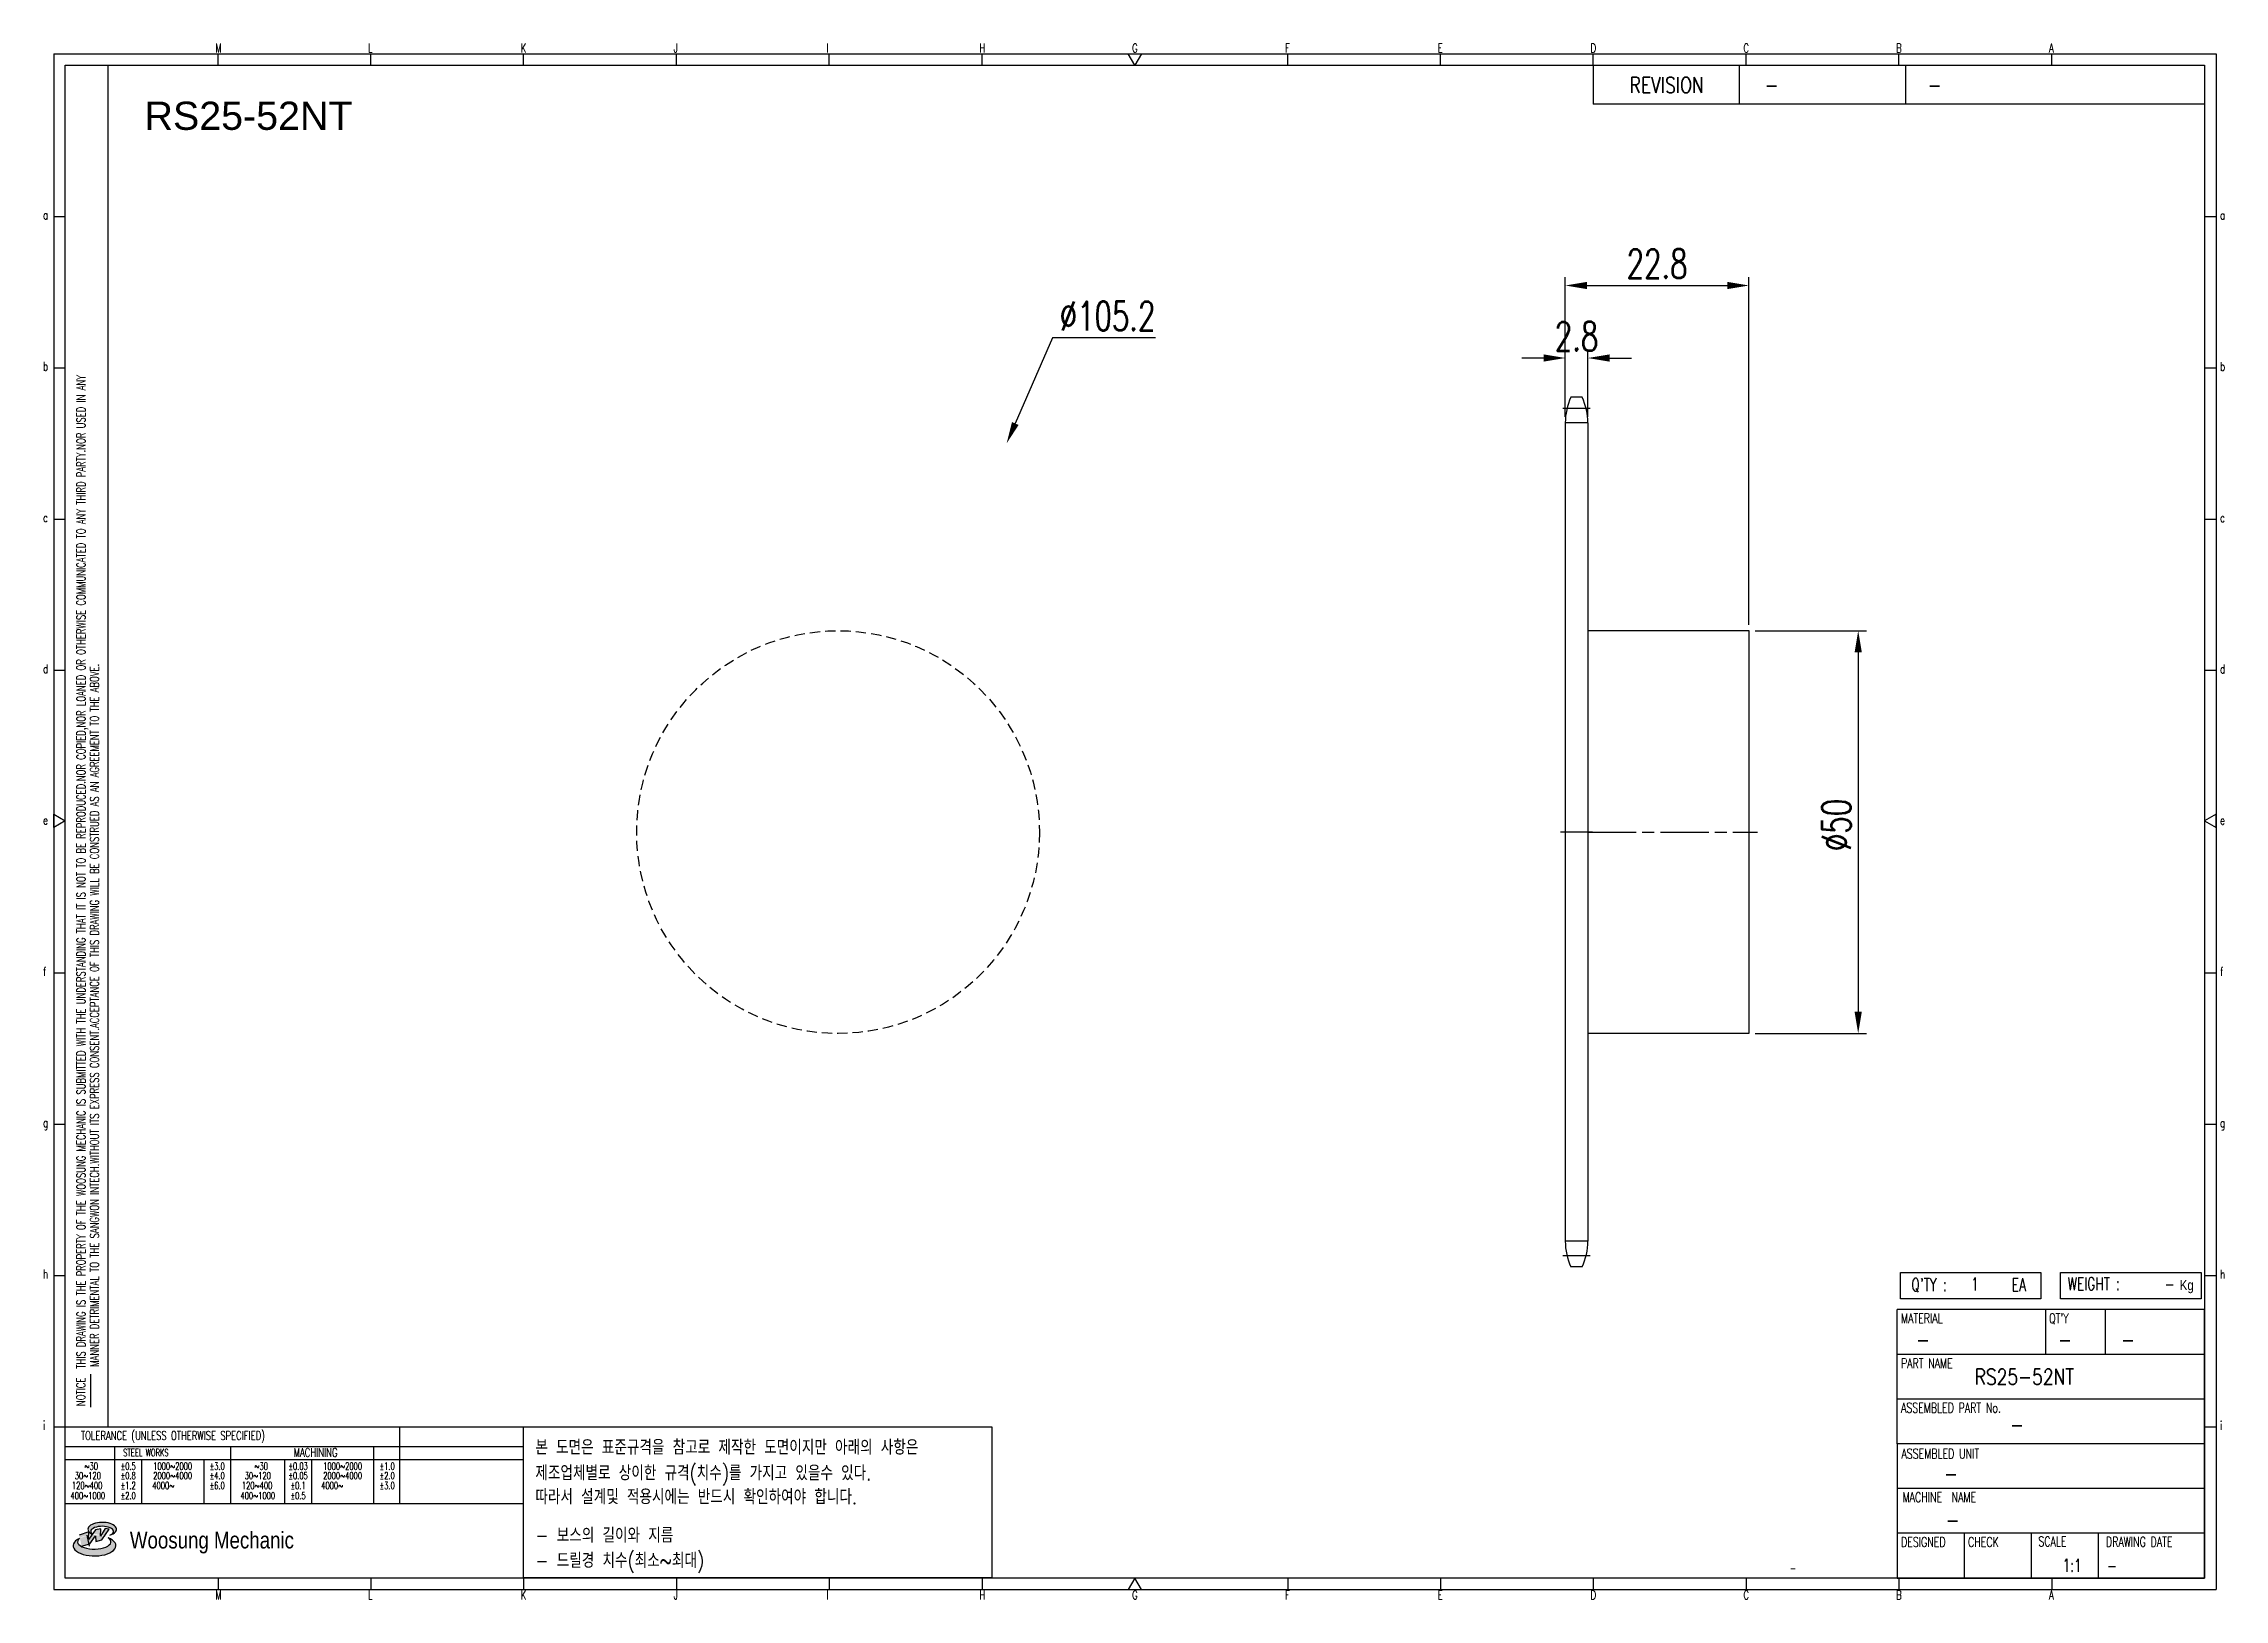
# Model space of a CAD drawing. Header units: millimetres. Extents: x -67219 to -66948, y 2086 to 2279.
import ezdxf
from ezdxf.enums import TextEntityAlignment as Align

# ---------------------------------------------------------------- set-up
doc = ezdxf.new("R2010")
doc.units = ezdxf.units.MM
for name, pattern in [('AM_ISO02W050', [7.5, 6, -1.5]), ('AM_ISO02W050x2', [3.75, 3, -0.75]), ('AM_ISO08W050', [18, 12, -1.5, 3, -1.5]), ('AM_ISO08W050x2', [9, 6, -0.75, 1.5, -0.75]), ('HIDDEN', [9.525, 6.35, -3.175])]:
    doc.linetypes.add(name, pattern=pattern)
for name, color, linetype, lineweight in [('AM_3N', 6, 'AM_ISO02W050', 25), ('AM_7', 4, 'AM_ISO08W050', 25), ('AM_7N', 4, 'AM_ISO08W050', 25)]:
    doc.layers.add(name, color=color, linetype=linetype, lineweight=lineweight)
for name, color, linetype in [('S-DIM', 7, 'Continuous'), ('TITLE', 7, 'Continuous'), ('도면레이아웃', 7, 'Continuous')]:
    doc.layers.add(name, color=color, linetype=linetype)
doc.styles.add('HAN', font='ROMANS.shx', dxfattribs={"width": 0.7, "bigfont": 'whgtxt.shx'})
doc.styles.add('HKD_ST2', font='romans.shx', dxfattribs={"width": 0.7, "height": 4, "bigfont": '@extfont2.shx'})
doc.styles.add('HSG', font='SIMPLEX.shx', dxfattribs={"width": 0.7, "bigfont": 'HSG.shx'})
doc.styles.add('ROMANS', font='romans.shx', dxfattribs={"width": 0.7, "bigfont": 'whgtxt.shx'})
doc.styles.add('SLDTEXTSTYLE4', font='arial.ttf', dxfattribs={"width": 0.8})
doc.styles.get("Standard").update_dxf_attribs({"font": 'arial.ttf'})
doc.dimstyles.new('APP4.5', dxfattribs={"dimscale": 1.5, "dimtxt": 2.4, "dimasz": 1.8, "dimexe": 0.7, "dimexo": 0.5, "dimgap": 0.6, "dimtad": 1, "dimtoh": 1, "dimdec": 1, "dimrnd": 0.01, "dimzin": 9, "dimdsep": 46, "dimtxsty": 'HSG', "dimcen": 0, "dimclrd": 1, "dimclre": 1, "dimclrt": 256, "dimazin": 2, "dimtp": 1, "dimtm": 1, "dimtfac": 0.5, "dimtdec": 1, "dimtofl": 0, "dimtmove": 0, "dimatfit": 3, "dimfxl": 0.7, "dimtvp": 1, "dimtolj": 2, "dimlwd": -1, "dimlwe": -1, "dimarcsym": 0})

# ---------------------------------------------------------------- blocks, each defined once
blk = doc.blocks.new('fyjkfytuj')
for p, q in [((-66537.93, 409.63), (-66517.93, 409.63)), ((-66517.93, 409.63), (-66517.93, 359.63)), ((-66517.93, 359.63), (-66537.93, 359.63))]:
    blk.add_line(p, q)
at = {"layer": 'AM_7N', "linetype": 'AM_ISO08W050x2'}
blk.add_line((-66537.93, 384.63), (-66516.85, 384.63), dxfattribs=at)
blk = doc.blocks.new('SUYWSHJH')
at = {"layer": '도면레이아웃'}
h = blk.add_hatch(color=10, dxfattribs=at)
h.paths.add_polyline_path([(1.544, 35.177), (1.554, 34.966), (1.779, 35.034), (2.054, 35.422), (1.908, 35.446), (1.728, 35.167), (1.741, 35.439), (1.547, 35.405), (1.292, 35.041), (1.295, 35.33), (0.943, 35.208), (1.03, 34.8), (1.336, 34.885)])
edge = h.paths.add_edge_path()
edge.add_ellipse((1.795, 35.421), major_axis=(-0.53, 0), ratio=0.487785, start_angle=122.36065, end_angle=403.39574)
edge.add_line((1.411, 35.244), (1.419, 35.261))
edge.add_ellipse((1.798, 35.344), major_axis=(-0.423, 0), ratio=0.444396, start_angle=131.58977, end_angle=386.19408, ccw=False)
edge = h.paths.add_edge_path()
edge.add_ellipse((1.512, 34.815), major_axis=(-0.793, 0), ratio=0.480113, start_angle=314.67633, end_angle=590.85213)
edge.add_ellipse((1.501, 34.958), major_axis=(-0.62, 0), ratio=0.43311, start_angle=331.7024, end_angle=574.42495, ccw=False)
for p, q in [((0, 90.118), (80.15, 90.118)), ((0, 90.118), (0, 33.191)), ((6.089, 89.693), (6.089, 90.118)), ((11.753, 89.693), (11.753, 90.118)), ((17.418, 89.693), (17.418, 90.118)), ((23.082, 89.693), (23.082, 90.118)), ((28.746, 89.693), (28.746, 90.118)), ((34.411, 89.693), (34.411, 90.118)), ((45.739, 89.693), (45.739, 90.118)), ((51.404, 89.693), (51.404, 90.118)), ((57.068, 89.693), (57.068, 90.118)), ((62.732, 89.693), (62.732, 90.118)), ((68.397, 89.693), (68.397, 90.118)), ((74.061, 89.693), (74.061, 90.118)), ((80.15, 90.118), (80.15, 33.191)), ((0, 84.085), (0.425, 84.085)), ((79.725, 84.085), (80.15, 84.085)), ((0, 78.478), (0.425, 78.478)), ((79.725, 78.478), (80.15, 78.478)), ((0, 72.87), (0.425, 72.87)), ((79.725, 72.87), (80.15, 72.87)), ((0, 67.262), (0.425, 67.262)), ((79.725, 67.262), (80.15, 67.262)), ((0, 56.047), (0.425, 56.047)), ((79.725, 56.047), (80.15, 56.047)), ((0, 50.439), (0.425, 50.439)), ((79.725, 50.439), (80.15, 50.439)), ((0, 44.832), (0.425, 44.832)), ((79.725, 44.832), (80.15, 44.832)), ((1.377, 39.947), (1.377, 41.174)), ((0, 39.224), (0.425, 39.224)), ((79.725, 39.224), (80.15, 39.224)), ((0, 33.191), (80.15, 33.191)), ((6.089, 33.616), (6.089, 33.191)), ((11.753, 33.616), (11.753, 33.191)), ((17.418, 33.616), (17.418, 33.191)), ((23.082, 33.616), (23.082, 33.191)), ((28.746, 33.616), (28.746, 33.191)), ((34.411, 33.616), (34.411, 33.191)), ((45.739, 33.616), (45.739, 33.191)), ((51.404, 33.616), (51.404, 33.191)), ((57.068, 33.616), (57.068, 33.191)), ((62.732, 33.616), (62.732, 33.191)), ((68.397, 33.616), (68.397, 33.191)), ((74.061, 33.616), (74.061, 33.191))]:
    blk.add_line(p, q)
at = {"color": 2}
for p, q in [((2.017, 39.224), (2.017, 89.693)), ((0.425, 39.224), (17.418, 39.224)), ((12.816, 39.224), (12.816, 36.382)), ((17.418, 33.616), (17.418, 39.224)), ((0.425, 38.487), (17.418, 38.487)), ((0.425, 38.012), (17.418, 38.012)), ((2.257, 38.487), (2.257, 36.382)), ((3.257, 38.012), (3.257, 36.382)), ((5.557, 38.012), (5.557, 36.382)), ((6.557, 38.5), (6.557, 36.382)), ((8.557, 38.012), (8.557, 36.382)), ((9.557, 38.026), (9.557, 36.382)), ((11.857, 38.487), (11.857, 36.382)), ((0.425, 36.382), (17.418, 36.382))]:
    blk.add_line(p, q, dxfattribs=at)
at = {"color": 6, "ltscale": 0.5}
for p, q in [((57.068, 89.693), (57.068, 88.246)), ((62.47, 89.693), (62.47, 88.246)), ((68.635, 89.693), (68.635, 88.246)), ((79.725, 88.246), (57.068, 88.246)), ((68.336, 38.59), (68.336, 43.563)), ((79.725, 43.563), (68.336, 43.563)), ((73.827, 43.563), (73.827, 41.905)), ((76.037, 43.563), (76.037, 41.905)), ((79.725, 38.59), (79.725, 43.563)), ((79.725, 41.905), (68.336, 41.905)), ((79.725, 40.248), (68.336, 40.248)), ((68.336, 38.59), (68.336, 33.616)), ((79.725, 38.59), (68.336, 38.59)), ((79.725, 33.616), (79.725, 38.59)), ((79.725, 36.932), (68.336, 36.932)), ((79.725, 35.274), (68.336, 35.274)), ((70.822, 33.616), (70.822, 35.274)), ((73.309, 33.616), (73.309, 35.274)), ((75.796, 33.616), (75.796, 35.274)), ((68.336, 33.616), (79.725, 33.616))]:
    blk.add_line(p, q, dxfattribs=at)
for points in [[(40.075, 89.693), (39.83, 90.118), (40.32, 90.118)], [(0.425, 89.693), (79.725, 89.693), (79.725, 33.616), (0.425, 33.616)], [(0.425, 61.679), (0, 61.433), (0, 61.924)], [(79.725, 61.679), (80.15, 61.433), (80.15, 61.924)], [(40.075, 33.616), (39.83, 33.191), (40.32, 33.191)]]:
    blk.add_lwpolyline(points, close=True)
at = {"layer": 'TITLE', "color": 20}
for p, q in [((68.449, 43.961), (68.449, 44.936)), ((68.449, 44.936), (73.654, 44.936)), ((73.654, 44.936), (73.654, 43.961)), ((74.39, 43.961), (74.39, 44.936)), ((74.39, 44.936), (79.595, 44.936)), ((79.595, 44.936), (79.595, 43.961)), ((73.654, 43.961), (68.449, 43.961)), ((79.595, 43.961), (74.39, 43.961))]:
    blk.add_line(p, q, dxfattribs=at)
at = {"layer": '도면레이아웃'}
for p, q in [((1.295, 35.33), (0.943, 35.208)), ((1.03, 34.8), (1.336, 34.885)), ((1.224, 35.208), (1.311, 34.8)), ((1.224, 35.208), (1.224, 35.208)), ((1.547, 35.405), (1.292, 35.041)), ((1.292, 35.041), (1.295, 35.33)), ((1.336, 34.885), (1.544, 35.177)), ((1.419, 35.261), (1.411, 35.244)), ((1.544, 35.177), (1.554, 34.966)), ((1.741, 35.439), (1.547, 35.405)), ((1.554, 34.966), (1.779, 35.034)), ((1.908, 35.446), (1.728, 35.167)), ((1.728, 35.167), (1.741, 35.439)), ((1.779, 35.034), (2.054, 35.422)), ((2.054, 35.422), (1.908, 35.446))]:
    blk.add_line(p, q, dxfattribs=at)
for centre, major_axis, ratio, start_param, end_param in [((1.795, 35.421), (-0.53, 0), 0.487785, 2.135596, 7.040584), ((1.512, 34.815), (-0.793, 0), 0.480113, 5.492138, 10.312315), ((1.501, 34.958), (-0.62, 0), 0.43311, 5.789299, 10.025607), ((1.798, 35.344), (-0.423, 0), 0.444396, 2.296675, 6.740358)]:
    blk.add_ellipse(centre, major_axis=major_axis, ratio=ratio, start_param=start_param, end_param=end_param, dxfattribs=at)
at = {"color": 4, "style": 'HKD_ST2', "width": 0.7}
for s, p in [('M', (5.988, 90.164)), ('L', (11.652, 90.164)), ('K', (17.316, 90.164)), ('J', (22.981, 90.164)), ('I', (28.645, 90.164)), ('H', (34.309, 90.164)), ('G', (39.974, 90.164)), ('F', (45.638, 90.164)), ('E', (51.302, 90.164)), ('D', (56.967, 90.164)), ('C', (62.631, 90.164)), ('B', (68.295, 90.164)), ('A', (73.96, 90.164)), ('a', (-0.395, 83.976)), ('a', (80.305, 83.97)), ('b', (-0.395, 78.368)), ('b', (80.305, 78.362)), ('c', (-0.395, 72.76)), ('c', (80.305, 72.754)), ('d', (-0.395, 67.153)), ('d', (80.305, 67.147)), ('e', (-0.395, 61.545)), ('e', (80.305, 61.539)), ('f', (-0.395, 55.937)), ('f', (80.305, 55.931)), ('g', (-0.395, 50.33)), ('g', (80.305, 50.324)), ('h', (-0.395, 44.722)), ('h', (80.305, 44.716)), ('i', (-0.395, 39.114)), ('i', (80.305, 39.108)), ('M', (5.988, 32.824)), ('L', (11.652, 32.824)), ('K', (17.316, 32.824)), ('J', (22.981, 32.824)), ('I', (28.645, 32.824)), ('H', (34.309, 32.824)), ('G', (39.974, 32.824)), ('F', (45.638, 32.824)), ('E', (51.302, 32.824)), ('D', (56.967, 32.824)), ('C', (62.631, 32.824)), ('B', (68.295, 32.824)), ('A', (73.96, 32.824))]:
    blk.add_text(s, height=0.326, dxfattribs=at).set_placement(p)
for s, height, style, width, p in [('REVISION', 0.5806, 'HAN', 0.8, (58.415, 88.664)), ('-', 0.581, 'HAN', 0.8, (63.426, 88.664)), ('-', 0.581, 'HAN', 0.8, (69.468, 88.664)), ("Q'TY : ", 0.4746, 'HKD_ST2', 0.7, (68.857, 44.253)), ('1', 0.475, 'HKD_ST2', 0.7, (71.071, 44.275)), ('EA', 0.4746, 'HKD_ST2', 0.7, (72.578, 44.253)), ('WEIGHT : ', 0.4746, 'HKD_ST2', 0.7, (74.65, 44.286)), ('-', 0.581, 'HAN', 0.8, (69.029, 42.157)), ('-', 0.581, 'HAN', 0.8, (74.289, 42.157)), ('-', 0.581, 'HAN', 0.8, (76.623, 42.157)), ('-', 0.581, 'HAN', 0.8, (72.515, 39.013)), ('-', 0.581, 'HAN', 0.8, (70.067, 37.189)), ('-', 0.581, 'HAN', 0.8, (70.126, 35.48)), ('1:1', 0.4746, 'HKD_ST2', 0.7, (74.458, 33.848)), ('-', 0.475, 'HKD_ST2', 0.7, (76.112, 33.837))]:
    blk.add_text(s, height=height, dxfattribs=dict(style=style, width=width)).set_placement(p)
at = {"color": 2, "style": 'HKD_ST2', "width": 0.7}
for s, p in [(' THIS DRAWING IS THE PROPERTY OF THE WOOSUNG MECHANIC IS SUBMITTED WITH THE UNDERSTANDING THAT IT IS NOT TO BE REPRODUCED.NOR COPIED,NOR LOANED OR OTHERWISE COMMUNICATED TO ANY THIRD PARTY.NOR USED IN ANY', (1.173, 41.217)), ('MANNER DETRIMENTAL TO THE SANGWON INTECH.WITHOUT ITS EXPRESS CONSENT.ACCEPTANCE OF THIS DRAWING WILL BE CONSTRUED AS AN AGREEMENT TO THE ABOVE.', (1.672, 41.447))]:
    blk.add_text(s, height=0.326266, rotation=90, dxfattribs=at).set_placement(p)
at = {"style": 'HKD_ST2', "width": 0.7}
blk.add_text('-', height=0.475, dxfattribs=at).set_placement((78.613, 44.286), align=Align.RIGHT)
at = {"color": 4, "style": 'HKD_ST2', "width": 0.7}
for s, height, p in [('MATERIAL', 0.3651, (68.474, 43.425)), ("QT'Y", 0.3651, (73.965, 43.425)), ('PART NAME', 0.3651, (68.474, 41.756)), ('ASSEMBLED PART No.', 0.36511, (68.474, 40.109)), ('ASSEMBLED UNIT', 0.36511, (68.49, 38.408)), ('MACHINE  NAME', 0.36511, (68.532, 36.794)), ('DESIGNED', 0.3651, (68.474, 35.136)), ('CHECK', 0.3651, (70.961, 35.136)), ('SCALE', 0.3651, (73.566, 35.153)), ('DRAWING DATE', 0.36511, (76.071, 35.141))]:
    blk.add_text(s, height=height, dxfattribs=at).set_placement(p, align=Align.TOP_LEFT)
at = {"style": 'HKD_ST2', "width": 0.7}
blk.add_text('NOTICE', height=0.3263, rotation=90, dxfattribs=at).set_placement((1.163, 39.988))
for s, height, style, width, p in [('TOLERANCE (UNLESS OTHERWISE SPECIFIED)', 0.32627, 'HKD_ST2', 0.7, (4.417, 38.896)), ('-', 0.326, 'ROMANS', 0.65, (64.469, 33.975))]:
    blk.add_text(s, height=height, dxfattribs=dict(style=style, width=width)).set_placement(p, align=Align.MIDDLE_CENTER)
at = {"color": 4, "style": 'HKD_ST2', "width": 0.7}
for s, height, p in [('STEEL WORKS', 0.26101, (3.416, 38.268)), ('MACHINING', 0.3263, (9.707, 38.27)), ('%%P0.5', 0.261, (2.757, 37.762)), ('%%P0.8', 0.261, (2.757, 37.411)), ('%%P3.0', 0.261, (6.057, 37.762)), ('%%P4.0', 0.261, (6.057, 37.411)), ('%%P0.03', 0.261, (9.057, 37.762)), ('%%P0.05', 0.261, (9.057, 37.411)), ('%%P1.0', 0.261, (12.357, 37.762)), ('%%P2.0', 0.261, (12.357, 37.411)), ('%%P1.2', 0.261, (2.757, 37.045)), ('%%P2.0', 0.261, (2.757, 36.67)), ('%%P6.0', 0.261, (6.057, 37.045)), ('%%P0.1', 0.261, (9.057, 37.045)), ('%%P0.5', 0.261, (9.057, 36.67)), ('%%P3.0', 0.261, (12.357, 37.045))]:
    blk.add_text(s, height=height, dxfattribs=at).set_placement(p, align=Align.MIDDLE)
for s, height, p in [('30%%126120', 0.261, (1.263, 37.411)), ('%%12630', 0.261, (1.389, 37.762)), ('2000%%1264000', 0.26101, (4.407, 37.411)), ('1000%%1262000', 0.26101, (4.407, 37.762)), ('30%%126120', 0.261, (7.563, 37.411)), ('%%12630', 0.261, (7.689, 37.762)), ('2000%%1264000', 0.26101, (10.707, 37.411)), ('1000%%1262000', 0.26101, (10.707, 37.762)), ('400%%1261000', 0.26101, (1.263, 36.67)), ('120%%126400', 0.26101, (1.237, 37.045)), ('4000%%126', 0.261, (4.061, 37.045)), ('400%%1261000', 0.26101, (7.563, 36.67)), ('120%%126400', 0.26101, (7.537, 37.045)), ('4000%%126', 0.261, (10.321, 37.045))]:
    blk.add_text(s, height=height, dxfattribs=at).set_placement(p, align=Align.MIDDLE_CENTER)
at = {"color": 1, "style": 'SLDTEXTSTYLE4', "width": 0.8}
blk.add_text('Woosung Mechanic', height=0.61957, dxfattribs=at).set_placement((2.822, 34.711))
at = {"layer": 'TITLE', "width": 0.8}
blk.add_text('Kg', height=0.3789, dxfattribs=at).set_placement((78.807, 44.286))
blk = doc.blocks.new('*D18')
at = {"layer": 'Defpoints', "color": 0, "transparency": 16777216}
for p in [(-67027.45, 2240.18), (-67030.25, 2232.12), (-67027.45, 2232.12)]:
    blk.add_point(p, dxfattribs=at)
at = {"layer": 'S-DIM', "color": 1, "transparency": 16777216}
for p, q in [((-67032.95, 2240.18), (-67035.65, 2240.18)), ((-67030.25, 2232.87), (-67030.25, 2241.23)), ((-67027.45, 2232.87), (-67027.45, 2241.23)), ((-67024.75, 2240.18), (-67022.05, 2240.18))]:
    blk.add_line(p, q, dxfattribs=at)
for points in [[(-67032.95, 2240.63), (-67032.95, 2239.73), (-67030.25, 2240.18)], [(-67024.75, 2240.63), (-67024.75, 2239.73), (-67027.45, 2240.18)]]:
    blk.add_solid(points, dxfattribs=at)
at = {"layer": 'S-DIM', "transparency": 16777216, "insert": (-67028.85, 2242.88), "char_height": 3.6, "attachment_point": 5, "style": 'HSG'}
blk.add_mtext('\\A2;2.8', dxfattribs=at)
blk = doc.blocks.new('*D19')
at = {"layer": 'Defpoints', "color": 0, "transparency": 16777216}
for p in [(-67007.45, 2249.18), (-67030.25, 2232.12), (-67007.45, 2206.33)]:
    blk.add_point(p, dxfattribs=at)
at = {"layer": 'S-DIM', "color": 1, "transparency": 16777216}
for p, q in [((-67030.25, 2232.87), (-67030.25, 2250.23)), ((-67007.45, 2207.08), (-67007.45, 2250.23)), ((-67027.55, 2249.18), (-67010.15, 2249.18))]:
    blk.add_line(p, q, dxfattribs=at)
for points in [[(-67027.55, 2249.63), (-67027.55, 2248.73), (-67030.25, 2249.18)], [(-67010.15, 2249.63), (-67010.15, 2248.73), (-67007.45, 2249.18)]]:
    blk.add_solid(points, dxfattribs=at)
at = {"layer": 'S-DIM', "transparency": 16777216, "insert": (-67018.85, 2251.88), "char_height": 3.6, "attachment_point": 5, "style": 'HSG'}
blk.add_mtext('\\A2;22.8', dxfattribs=at)
blk = doc.blocks.new('*D20')
at = {"layer": 'Defpoints', "color": 0, "transparency": 16777216}
for p in [(-67007.45, 2206.33), (-67007.45, 2156.33), (-66993.89, 2156.33)]:
    blk.add_point(p, dxfattribs=at)
at = {"layer": 'S-DIM', "color": 1, "transparency": 16777216}
for p, q in [((-67006.7, 2206.33), (-66992.84, 2206.33)), ((-66993.89, 2203.63), (-66993.89, 2159.03)), ((-67006.7, 2156.33), (-66992.84, 2156.33))]:
    blk.add_line(p, q, dxfattribs=at)
for points in [[(-66994.34, 2203.63), (-66993.44, 2203.63), (-66993.89, 2206.33)], [(-66994.34, 2159.03), (-66993.44, 2159.03), (-66993.89, 2156.33)]]:
    blk.add_solid(points, dxfattribs=at)
at = {"layer": 'S-DIM', "transparency": 16777216, "insert": (-66996.59, 2182.22), "char_height": 3.6, "attachment_point": 5, "rotation": 90, "style": 'HSG'}
blk.add_mtext('\\A2;%%c50', dxfattribs=at)
blk = doc.blocks.new('*D21')
at = {"layer": 'Defpoints', "color": 0, "transparency": 16777216}
for p in [(-67099.6, 2229.58), (-67141.45, 2133.09)]:
    blk.add_point(p, dxfattribs=at)
at = {"layer": 'S-DIM', "color": 1, "transparency": 16777216}
for p, q in [((-67093.91, 2242.69), (-67098.52, 2232.05)), ((-67081.13, 2242.69), (-67093.91, 2242.69))]:
    blk.add_line(p, q, dxfattribs=at)
blk.add_solid([(-67098.93, 2232.23), (-67098.11, 2231.87), (-67099.6, 2229.58)], dxfattribs=at)
at = {"layer": 'S-DIM', "transparency": 16777216, "insert": (-67087.07, 2245.39), "char_height": 3.6, "attachment_point": 5, "style": 'HSG'}
blk.add_mtext('\\A2;∅105.2', dxfattribs=at)

msp = doc.modelspace()

# ---------------------------------------------------------------- linework, layer by layer
for p, q in [((-67028.16, 2235.32), (-67029.55, 2235.32)), ((-67030.25, 2232.12), (-67030.25, 2130.55)), ((-67027.45, 2232.12), (-67027.45, 2130.55)), ((-67028.16, 2127.35), (-67029.55, 2127.35))]:
    msp.add_line(p, q)
at = {"color": 4}
msp.add_lwpolyline([(-67159.56, 2107.52), (-67101.42, 2107.52), (-67101.42, 2088.75), (-67159.56, 2088.75)], close=True, dxfattribs=at)
at = {"color": 2, "linetype": 'HIDDEN', "ltscale": 0.2}
msp.add_circle((-67120.52, 2181.33), 25, dxfattribs=at)
for centre, start, end in [((-67022.65, 2232.12), 155.0989, 180), ((-67035.05, 2232.12), 0, 24.9011), ((-67022.65, 2130.55), 180, 204.9011), ((-67035.05, 2130.55), 335.0989, 0)]:
    msp.add_arc(centre, 7.6, start, end)
at = {"layer": 'AM_3N', "linetype": 'AM_ISO02W050x2'}
for p, q in [((-67027.45, 2232.12), (-67030.25, 2232.12)), ((-67027.45, 2130.55), (-67030.25, 2130.55))]:
    msp.add_line(p, q, dxfattribs=at)
at = {"layer": 'AM_7', "linetype": 'AM_ISO08W050x2'}
for p, q in [((-67027.18, 2233.92), (-67030.56, 2233.92)), ((-67026.87, 2181.33), (-67030.84, 2181.33)), ((-67027.18, 2128.75), (-67030.56, 2128.75))]:
    msp.add_line(p, q, dxfattribs=at)

# ---------------------------------------------------------------- block references
at = {"xscale": 3.34878058944, "yscale": 3.34878058944, "zscale": 3.34878058944}
msp.add_blockref('SUYWSHJH', (-67217.88, 1976.17), dxfattribs=at)
msp.add_blockref('fyjkfytuj', (-489.52, 1796.71))

# ---------------------------------------------------------------- texts
at = {"color": 2}
msp.add_text('RS25-52NT', height=3.499, dxfattribs=at).set_placement((-67206.61, 2268.5))
at = {"style": 'HAN', "width": 0.8}
msp.add_text('RS25-52NT', height=1.944, dxfattribs=at).set_placement((-66979.43, 2112.75))
at = {"color": 4, "style": 'HAN', "width": 0.8}
for s, p in [('본 도면은 표준규격을 참고로 제작한 도면이지만 아래의 사항은', (-67158.1, 2104.05)), ('제조업체별로 상이한 규격(치수)를 가지고 있을수 있다.', (-67158.1, 2100.86)), ('따라서 설계및 적용시에는 반드시 확인하여야 합니다.', (-67158.1, 2097.9)), ('- 보스의 길이와 지름', (-67158.1, 2093.13)), ('- 드릴경 치수(최소~최대)', (-67158.1, 2090))]:
    msp.add_text(s, height=1.8397, dxfattribs=at).set_placement(p)

# ---------------------------------------------------------------- dimensions: what is measured, and where the dimension line sits
at = {"layer": 'S-DIM'}
dim = msp.add_linear_dim(base=(-67007.45, 2249.18), p1=(-67030.25, 2232.12), p2=(-67007.45, 2206.33), dimstyle='APP4.5', dxfattribs=at)
dim.commit()
dim.dimension.update_dxf_attribs({"geometry": '*D19', "text_midpoint": (-67018.85, 2251.88)})
dim = msp.add_diameter_dim_2p(p1=(-67141.45, 2133.09), p2=(-67099.6, 2229.58), dimstyle='APP4.5', dxfattribs=at)
dim.commit()
dim.dimension.update_dxf_attribs({"geometry": '*D21', "text_midpoint": (-67087.07, 2242.69), "dimtype": 163})
dim = msp.add_linear_dim(base=(-67027.45, 2240.18), p1=(-67030.25, 2232.12), p2=(-67027.45, 2232.12), dimstyle='APP4.5', dxfattribs=at)
dim.commit()
dim.dimension.update_dxf_attribs({"geometry": '*D18', "text_midpoint": (-67028.85, 2240.18), "dimtype": 160})
dim = msp.add_linear_dim(base=(-66993.89, 2156.33), p1=(-67007.45, 2206.33), p2=(-67007.45, 2156.33), angle=90, text='%%c<>', dimstyle='APP4.5', dxfattribs=at)
dim.commit()
dim.dimension.update_dxf_attribs({"geometry": '*D20', "text_midpoint": (-66993.89, 2182.22), "dimtype": 160})

doc.saveas('drawing.dxf')
